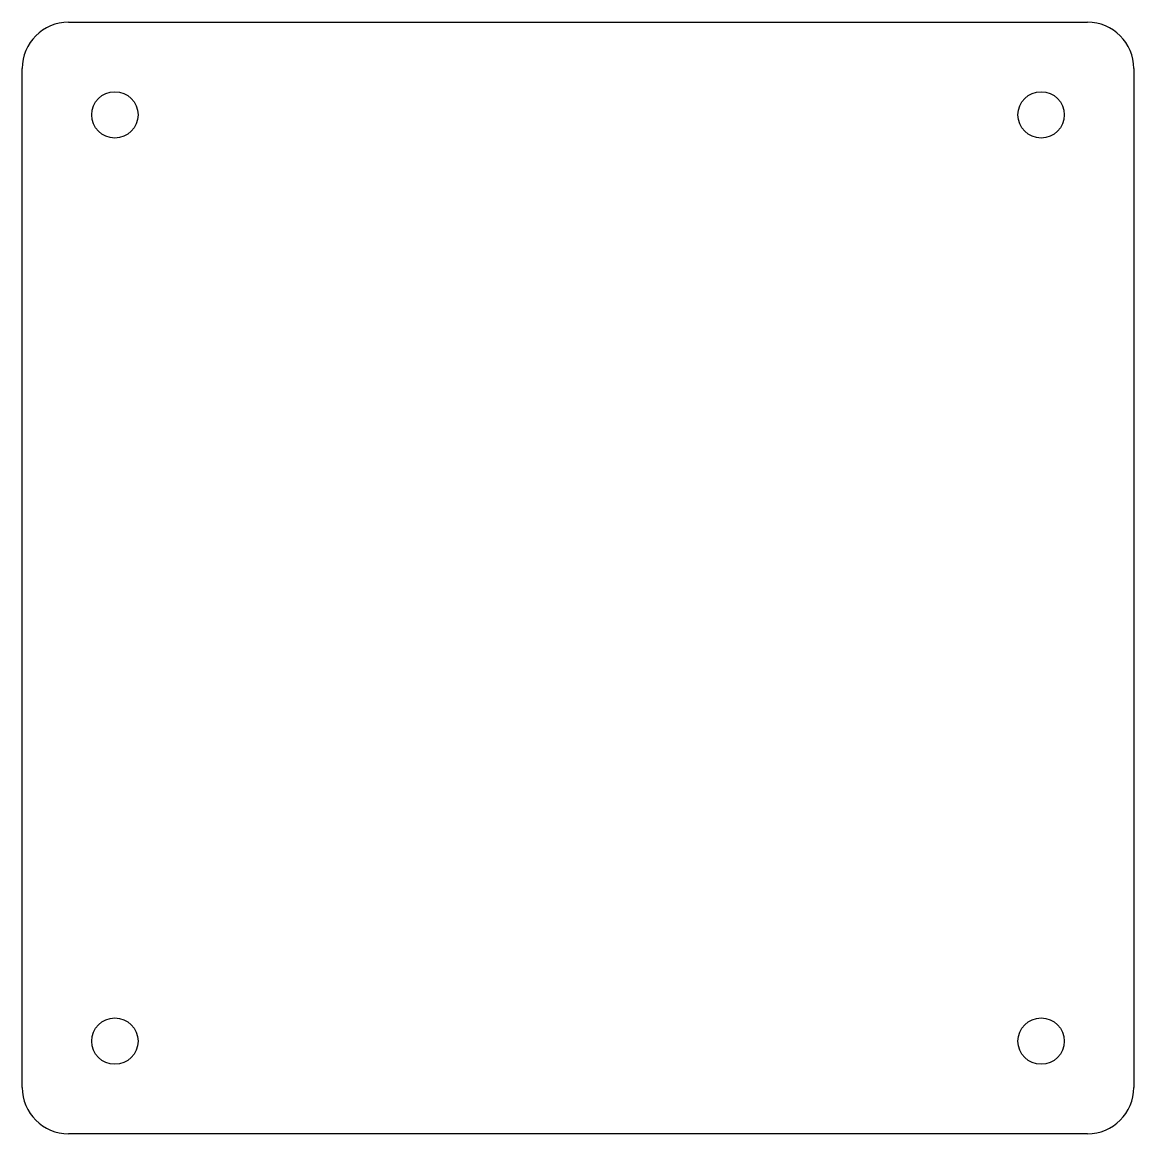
# Model space of a CAD drawing. Header units: inches. Extents: x -0.52 to 5.48, y 5.55 to 11.55.
import ezdxf

# ---------------------------------------------------------------- set-up
doc = ezdxf.new("R2010")
doc.units = ezdxf.units.IN
doc.header["$MEASUREMENT"] = 0

msp = doc.modelspace()

# ---------------------------------------------------------------- linework, layer by layer
for p, q in [((-0.2653, 11.5521, -61.0126), (5.2347, 11.5521, -61.0126)), ((-0.5153, 5.8021, -61.0126), (-0.5153, 11.3021, -61.0126)), ((5.4847, 11.3021, -61.0126), (5.4847, 5.8021, -61.0126)), ((5.2347, 5.5521, -61.0126), (-0.2653, 5.5521, -61.0126))]:
    msp.add_line(p, q)
for centre in [(-0.0153, 11.0521, -61.0126), (4.9847, 11.0521, -61.0126), (-0.0153, 6.0521, -61.0126), (4.9847, 6.0521, -61.0126)]:
    msp.add_circle(centre, 0.125)
for centre, start, end in [((-0.2653, 11.3021, -61.0126), 90, 180), ((5.2347, 11.3021, -61.0126), 0, 90), ((-0.2653, 5.8021, -61.0126), 180, 270), ((5.2347, 5.8021, -61.0126), 270, 0)]:
    msp.add_arc(centre, 0.25, start, end)

doc.saveas('drawing.dxf')
